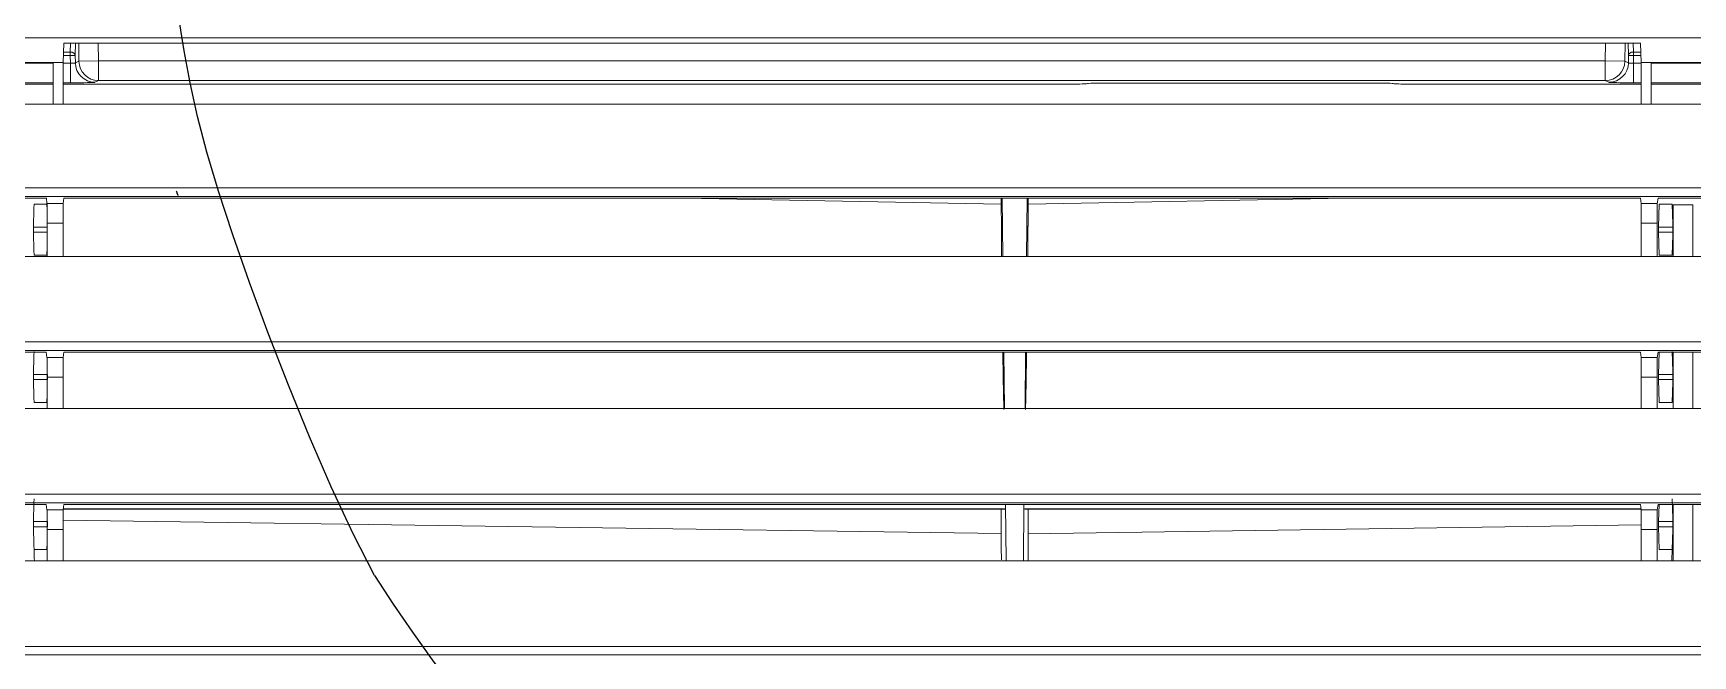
# Model space of a CAD drawing. Header units: inches. Extents: x 3778 to 56227, y -16914 to 35091.
# Drawn here: x 42390.2 to 42558.7, y -12898.5 to -12835.4 of the extents above; entities that cross this region are included whole.
import ezdxf

# ---------------------------------------------------------------- set-up
doc = ezdxf.new("R2010")
doc.units = ezdxf.units.IN
doc.header["$LTSCALE"] = 100
doc.header["$MEASUREMENT"] = 0
doc.linetypes.add('DH-HID2', pattern=[1.2, 0.8, -0.4])
doc.layers.add('2-con', color=2, linetype='Continuous')
doc.layers.add('FU-FURM', color=251, linetype='DH-HID2')
doc.layers.add('mark-B', color=2, linetype='Continuous', lineweight=20)

# ---------------------------------------------------------------- blocks, each defined once
blk = doc.blocks.new('cjscjdeh')
at = {"layer": 'FU-FURM', "color": 8}
for p, q in [((150248.5, 68006.66), (150248.01, 68009.83)), ((150249.1, 68003.42), (150248.5, 68006.66)), ((150249.87, 68000.02), (150249.1, 68003.42)), ((150250.82, 67996.39), (150249.87, 68000.02)), ((150252, 67992.44), (150250.82, 67996.39)), ((150253.45, 67988.02), (150252, 67992.44)), ((150255.15, 67983.17), (150253.45, 67988.02)), ((150257.04, 67978.03), (150255.15, 67983.17)), ((150259.09, 67972.76), (150257.04, 67978.03)), ((150261.24, 67967.51), (150259.09, 67972.76)), ((150263.44, 67962.44), (150261.24, 67967.51)), ((150265.65, 67957.7), (150263.44, 67962.44)), ((150267.82, 67953.45), (150265.65, 67957.7))]:
    blk.add_line(p, q, dxfattribs=at)
for start, end in [(201.5278, 201.6506), (213.0528, 326.805)]:
    blk.add_arc((150450.97, 68072.62), 218.51, start, end, dxfattribs=at)
blk = doc.blocks.new('무풍1WAY 대형')
at = {"layer": 'mark-B'}
for p, q in [((-463.79, -180.51), (463.77, -180.51)), ((463.77, -181.38), (-463.79, -181.38)), ((124.12, -190.07), (128.97, -190.07)), ((128.97, -193.25), (128.97, -190.07)), ((128.97, -190.07), (130.6, -190.07)), ((130.6, -193.25), (130.6, -190.07)), ((130.6, -190.07), (290.8, -190.07)), ((193.32, -190.07), (193.26, -195.78)), ((195.13, -195.78), (195.07, -190.07)), ((290.8, -193.25), (290.8, -190.07)), ((290.8, -190.07), (292.42, -190.07)), ((292.42, -190.07), (292.42, -193.25)), ((292.42, -190.07), (297.27, -190.07)), ((127.45, -191.19), (128.76, -191.19)), ((128.83, -193.52), (128.76, -191.19)), ((292.44, -191.19), (292.42, -191.95)), ((292.44, -191.19), (293.75, -191.19)), ((127.38, -193.52), (128.83, -193.52)), ((128.97, -193.25), (130.6, -193.25)), ((130.6, -193.7), (192.83, -192.81)), ((192.83, -192.81), (192.82, -195.34)), ((195.57, -192.82), (290.8, -194.17)), ((195.58, -195.34), (195.57, -192.82)), ((290.8, -193.25), (292.42, -193.25)), ((292.42, -193.52), (293.82, -193.52)), ((128.83, -194.04), (127.38, -194.04)), ((128.78, -195.78), (128.83, -194.04)), ((128.89, -195.78), (128.96, -195.23)), ((130.61, -195.23), (128.96, -195.23)), ((130.68, -195.78), (130.61, -195.23)), ((193.18, -195.34), (130.62, -195.34)), ((195.21, -195.34), (290.77, -195.34)), ((290.72, -195.78), (290.78, -195.23)), ((292.44, -195.23), (290.78, -195.23)), ((293.82, -194.04), (292.42, -194.04)), ((292.44, -195.23), (292.51, -195.78)), ((-461.06, -195.94), (461.04, -195.94)), ((461.04, -196.82), (-461.06, -196.82)), ((128.89, -195.78), (124.21, -195.78)), ((290.72, -195.78), (130.68, -195.78)), ((297.19, -195.78), (292.51, -195.78)), ((124.12, -205.51), (128.97, -205.51)), ((128.97, -208.68), (128.97, -205.51)), ((128.97, -205.51), (130.6, -205.51)), ((130.6, -208.68), (130.6, -205.51)), ((130.6, -205.51), (290.8, -205.51)), ((193.15, -205.51), (193.09, -211.22)), ((195.3, -211.22), (195.24, -205.51)), ((290.8, -208.68), (290.8, -205.51)), ((290.8, -205.51), (292.42, -205.51)), ((292.42, -205.51), (292.42, -208.68)), ((292.42, -205.51), (297.27, -205.51)), ((127.45, -206.13), (128.76, -206.13)), ((128.83, -208.46), (128.76, -206.13)), ((292.44, -206.13), (292.42, -206.89)), ((292.44, -206.13), (293.75, -206.13)), ((127.38, -208.46), (128.83, -208.46)), ((128.97, -208.68), (130.6, -208.68)), ((290.8, -208.68), (292.42, -208.68)), ((292.42, -208.46), (293.82, -208.46)), ((128.83, -208.97), (127.38, -208.97)), ((128.76, -211.22), (128.83, -208.97)), ((293.82, -208.97), (292.42, -208.97)), ((-458.33, -211.38), (458.31, -211.38)), ((458.31, -212.26), (-458.33, -212.26)), ((128.89, -211.22), (124.21, -211.22)), ((128.89, -211.22), (128.96, -210.67)), ((130.61, -210.67), (128.96, -210.67)), ((130.68, -211.22), (130.61, -210.67)), ((290.72, -211.22), (130.68, -211.22)), ((290.72, -211.22), (290.78, -210.67)), ((292.44, -210.67), (290.78, -210.67)), ((292.44, -210.67), (292.51, -211.22)), ((297.19, -211.22), (292.51, -211.22)), ((124.12, -220.94), (128.97, -220.94)), ((127.45, -221.07), (128.76, -221.07)), ((128.83, -223.4), (128.76, -221.07)), ((128.97, -224.32), (128.97, -220.94)), ((128.97, -220.94), (130.6, -220.94)), ((130.6, -224.32), (130.6, -220.94)), ((130.6, -220.94), (290.8, -220.94)), ((192.99, -220.94), (192.92, -226.83)), ((195.47, -226.83), (195.41, -220.94)), ((290.8, -224.32), (290.8, -220.94)), ((290.8, -220.94), (292.42, -220.94)), ((292.42, -220.94), (292.42, -224.32)), ((292.42, -220.94), (297.27, -220.94)), ((292.44, -221.07), (292.42, -221.82)), ((292.44, -221.07), (293.75, -221.07)), ((127.38, -223.4), (128.83, -223.4)), ((128.83, -223.91), (127.38, -223.91)), ((128.76, -226.24), (128.83, -223.91)), ((292.42, -223.4), (293.82, -223.4)), ((293.82, -223.91), (292.42, -223.91)), ((128.97, -224.32), (130.6, -224.32)), ((290.8, -224.32), (292.42, -224.32)), ((292.43, -225.63), (292.44, -226.24)), ((-455.56, -227), (455.55, -227)), ((128.89, -226.84), (124.21, -226.84)), ((125.36, -226.18), (127.35, -226.18)), ((128.76, -226.24), (127.45, -226.24)), ((128.89, -226.84), (128.96, -226.31)), ((130.61, -226.31), (128.96, -226.31)), ((130.68, -226.84), (130.61, -226.31)), ((290.72, -226.84), (130.68, -226.84)), ((160.58, -226.84), (192.83, -226.22)), ((192.83, -226.22), (192.83, -226.84)), ((195.56, -226.84), (195.56, -226.22)), ((195.56, -226.22), (227.79, -226.84)), ((290.72, -226.84), (290.78, -226.31)), ((292.44, -226.31), (290.78, -226.31)), ((293.75, -226.24), (292.44, -226.24)), ((292.44, -226.31), (292.5, -226.84)), ((297.19, -226.84), (292.5, -226.84)), ((455.55, -227.88), (-455.56, -227.88)), ((123.53, -236.38), (129.57, -236.38)), ((129.57, -240.6), (129.57, -236.38)), ((129.57, -236.38), (130.6, -236.38)), ((130.6, -240.6), (130.6, -236.38)), ((130.6, -236.38), (290.8, -236.38)), ((290.8, -240.6), (290.8, -236.38)), ((290.8, -236.38), (291.82, -236.38)), ((291.82, -236.38), (291.82, -240.6)), ((291.82, -236.38), (297.87, -236.38)), ((123.53, -238.42), (129.57, -238.42)), ((123.53, -238.55), (129.57, -238.55)), ((130.6, -238.42), (154.18, -238.42)), ((130.6, -238.55), (131.39, -238.55)), ((131.39, -238.55), (131.39, -240.54)), ((133.88, -238.59), (134.25, -238.77)), ((134.25, -238.77), (287.21, -238.77)), ((134.25, -238.77), (134.25, -240.76)), ((155.78, -238.48), (155.67, -238.44)), ((156.77, -238.49), (185.8, -238.49)), ((186.9, -238.44), (186.8, -238.48)), ((188.39, -238.42), (290.8, -238.42)), ((287.21, -238.77), (287.57, -238.59)), ((287.21, -238.77), (287.21, -240.76)), ((290.06, -238.55), (290.06, -240.54)), ((290.06, -238.55), (290.8, -238.55)), ((291.82, -238.42), (297.87, -238.42)), ((291.82, -238.55), (297.87, -238.55)), ((129.57, -240.54), (123.53, -240.54)), ((123.53, -240.6), (129.57, -240.6)), ((129.57, -240.6), (130.6, -240.6)), ((131.39, -240.54), (130.6, -240.54)), ((130.6, -240.6), (130.66, -242.57)), ((131.39, -241.31), (131.39, -240.54)), ((131.89, -240.56), (131.88, -241.32)), ((132.26, -240.74), (131.89, -240.56)), ((132.24, -242.57), (132.26, -240.74)), ((134.25, -240.76), (132.26, -240.74)), ((134.25, -240.76), (134.23, -242.57)), ((287.21, -240.76), (134.25, -240.76)), ((289.2, -240.74), (287.21, -240.76)), ((287.23, -242.57), (287.21, -240.76)), ((289.56, -240.56), (289.2, -240.74)), ((289.2, -240.74), (289.22, -242.57)), ((289.57, -241.32), (289.56, -240.56)), ((290.8, -240.54), (290.06, -240.54)), ((290.06, -240.54), (290.07, -241.31)), ((290.8, -240.6), (290.73, -242.57)), ((290.8, -240.6), (291.82, -240.6)), ((297.87, -240.54), (291.82, -240.54)), ((291.82, -240.6), (297.87, -240.6)), ((130.62, -241.31), (131.39, -241.31)), ((131.39, -241.66), (130.63, -241.66)), ((130.66, -242.57), (290.73, -242.57)), ((131.88, -241.32), (131.39, -241.31)), ((131.39, -241.66), (131.39, -241.31)), ((131.41, -242.57), (131.39, -241.66)), ((131.88, -241.32), (131.91, -242.57)), ((289.54, -242.57), (289.57, -241.32)), ((290.07, -241.31), (289.57, -241.32)), ((290.07, -241.66), (290.05, -242.57)), ((290.07, -241.31), (290.78, -241.31)), ((290.07, -241.31), (290.07, -241.66)), ((290.76, -241.66), (290.07, -241.66)), ((-569.85, -243.1), (569.83, -243.1))]:
    blk.add_line(p, q, dxfattribs=at)
for centre, major_axis, ratio, start_param, end_param in [((128.96, -193.25), (0, -1.99), 0.008727, 0.069813, 1.570796), ((130.61, -193.25), (0, -1.99), 0.008727, 4.712389, 6.213372), ((290.78, -193.25), (0, -1.99), 0.008727, 0.069813, 1.570796), ((292.44, -193.25), (0, -1.99), 0.008727, 4.712389, 6.213372), ((128.96, -208.68), (0, -1.99), 0.008727, 0.069813, 1.570796), ((130.61, -208.68), (0, -1.99), 0.008727, 4.712389, 6.213372), ((290.78, -208.68), (0, -1.99), 0.008727, 0.069813, 1.570796), ((292.44, -208.68), (0, -1.99), 0.008727, 4.712389, 6.213372), ((128.96, -224.32), (0, -1.99), 0.008727, 0.069813, 1.570796), ((130.61, -224.32), (0, -1.99), 0.008727, 4.712389, 6.213372), ((290.78, -224.32), (0, -1.99), 0.008727, 0.069813, 1.570796), ((292.44, -224.32), (0, -1.99), 0.008727, 4.712389, 6.213372), ((131.39, -238.59), (-2.49, 0), 0.017454, 3.176298, 4.712188), ((133.88, -240.58), (0.89, 1.78), 0.999246, 0.466114, 2.024798), ((134.25, -240.76), (0.89, 1.78), 0.999246, 0.466114, 2.024798), ((154.18, -238.44), (-1.49, 0), 0.017455, 3.193953, 4.712389), ((156.77, -238.48), (-0.996, 0), 0.017455, 0.05236, 1.570793), ((185.8, -238.48), (-0.996, 0), 0.017455, 1.5708, 3.089233), ((188.39, -238.44), (-1.49, 0), 0.017455, 4.712389, 6.230825), ((287.21, -240.76), (-0.89, 1.78), 0.999246, 4.258388, 5.817071), ((290.06, -238.59), (2.49, 0), 0.017454, 1.570997, 3.106887), ((287.57, -240.58), (-0.89, 1.78), 0.999246, 4.258388, 5.817071), ((131.39, -240.58), (-0.498, -0.023), 0.086991, 3.171454, 4.707343), ((290.06, -240.58), (0.498, -0.023), 0.086991, 1.575842, 3.111732), ((131.39, -241.31), (0.498, 0.012), 0.70701, 4.695839, 6.233817), ((290.07, -241.31), (-0.498, 0.012), 0.70701, 0.049369, 1.587346)]:
    blk.add_ellipse(centre, major_axis=major_axis, ratio=ratio, start_param=start_param, end_param=end_param, dxfattribs=at)
for points, degree in [([(125.36, -190.07), (125.36, -195.78)], 1), ([(127.35, -195.78), (127.35, -190.07)], 1), ([(127.45, -191.19), (127.49, -190.07)], 1), ([(195.57, -192.82), (195.56, -191.49), (195.55, -190.14)], 2), ([(293.72, -190.07), (293.75, -191.19)], 1), ([(127.38, -193.52), (127.45, -191.19)], 1), ([(293.75, -191.19), (293.82, -193.52)], 1), ([(127.38, -194.04), (127.38, -194), (127.38, -193.86), (127.38, -193.7), (127.38, -193.56), (127.38, -193.52)], 2), ([(293.82, -193.52), (293.82, -193.56), (293.82, -193.7), (293.82, -193.86), (293.82, -194), (293.82, -194.04)], 2), ([(127.45, -196.36), (127.38, -194.04)], 1), ([(195.21, -195.34), (195.22, -195.25), (195.24, -195.31)], 2), ([(293.82, -194.04), (293.75, -196.36)], 1), ([(125.36, -205.51), (125.36, -211.22)], 1), ([(127.35, -211.22), (127.35, -205.51)], 1), ([(127.38, -208.46), (127.45, -206.13)], 1), ([(293.75, -206.13), (293.82, -208.46)], 1), ([(127.38, -208.97), (127.38, -208.93), (127.38, -208.8), (127.38, -208.64), (127.38, -208.5), (127.38, -208.46)], 2), ([(293.82, -208.46), (293.82, -208.5), (293.82, -208.64), (293.82, -208.8), (293.82, -208.93), (293.82, -208.97)], 2), ([(127.45, -211.3), (127.38, -208.97)], 1), ([(293.82, -208.97), (293.75, -211.3)], 1), ([(125.36, -220.94), (125.36, -226.18)], 1), ([(127.35, -226.18), (127.35, -220.94)], 1), ([(127.38, -223.4), (127.45, -221.07)], 1), ([(195.56, -226.22), (195.55, -223.66), (195.53, -220.95)], 2), ([(293.75, -221.07), (293.82, -223.4)], 1), ([(127.38, -223.91), (127.38, -223.87), (127.38, -223.73), (127.38, -223.57), (127.38, -223.44), (127.38, -223.4)], 2), ([(127.45, -226.24), (127.38, -223.91)], 1), ([(293.82, -223.91), (293.75, -226.24)], 1), ([(293.82, -223.4), (293.82, -223.44), (293.82, -223.57), (293.82, -223.73), (293.82, -223.87), (293.82, -223.91)], 2)]:
    blk.add_open_spline(points, degree=degree, dxfattribs=at)
for points, degree, knots in [([(192.83, -192.81), (192.83, -192.32), (192.83, -191.56), (192.84, -190.65), (192.84, -190.26), (192.84, -190.13)], 3, [0, 0, 0, 0, 0.579039, 0.868559, 1, 1, 1, 1]), ([(128.83, -194.04), (128.83, -194.04), (128.83, -194.03), (128.83, -194.03), (128.83, -194.02), (128.83, -194.02), (128.83, -194.01), (128.83, -194.01), (128.83, -194), (128.83, -194), (128.83, -193.99), (128.83, -193.99), (128.83, -193.98), (128.83, -193.97), (128.83, -193.97), (128.83, -193.96), (128.83, -193.95), (128.83, -193.95), (128.83, -193.94), (128.83, -193.93), (128.83, -193.93), (128.83, -193.92), (128.83, -193.91), (128.83, -193.91), (128.83, -193.9), (128.83, -193.89), (128.83, -193.89), (128.83, -193.88), (128.83, -193.87), (128.83, -193.86), (128.83, -193.86), (128.83, -193.85), (128.83, -193.84), (128.83, -193.84), (128.83, -193.83), (128.83, -193.82), (128.83, -193.81), (128.83, -193.81), (128.83, -193.8), (128.83, -193.79), (128.83, -193.79), (128.83, -193.78), (128.83, -193.76), (128.83, -193.75), (128.83, -193.74), (128.83, -193.72), (128.83, -193.71), (128.83, -193.69), (128.83, -193.68), (128.83, -193.66), (128.83, -193.65), (128.83, -193.64), (128.83, -193.62), (128.83, -193.61), (128.83, -193.6), (128.83, -193.58), (128.83, -193.57), (128.83, -193.56), (128.83, -193.55), (128.83, -193.54), (128.83, -193.53), (128.83, -193.52), (128.83, -193.52)], 3, [0, 0, 0, 0, 0.013748, 0.027432, 0.041052, 0.054607, 0.068099, 0.081527, 0.09489, 0.10819, 0.121425, 0.134597, 0.147704, 0.160748, 0.173727, 0.186643, 0.199494, 0.212281, 0.225005, 0.237664, 0.250259, 0.262791, 0.275258, 0.287661, 0.3, 0.312275, 0.324487, 0.336634, 0.348717, 0.360736, 0.372691, 0.384582, 0.39641, 0.408173, 0.419872, 0.431507, 0.443078, 0.454585, 0.466029, 0.477408, 0.488723, 0.499974, 0.522542, 0.545365, 0.568445, 0.591781, 0.615372, 0.639221, 0.663325, 0.687685, 0.712302, 0.737175, 0.762304, 0.78769, 0.813331, 0.839229, 0.865384, 0.891794, 0.918461, 0.945384, 0.972564, 1, 1, 1, 1]), ([(292.37, -193.52), (292.37, -193.52), (292.37, -193.52), (292.37, -193.53), (292.37, -193.53), (292.37, -193.54), (292.37, -193.54), (292.37, -193.55), (292.37, -193.55), (292.37, -193.56), (292.37, -193.57), (292.37, -193.57), (292.37, -193.58), (292.37, -193.58), (292.37, -193.59), (292.37, -193.6), (292.37, -193.6), (292.37, -193.61), (292.37, -193.62), (292.37, -193.62), (292.37, -193.63), (292.37, -193.64), (292.37, -193.64), (292.37, -193.65), (292.37, -193.66), (292.37, -193.66), (292.37, -193.67), (292.37, -193.68), (292.37, -193.69), (292.37, -193.69), (292.37, -193.7), (292.37, -193.71), (292.37, -193.71), (292.37, -193.72), (292.37, -193.73), (292.37, -193.74), (292.37, -193.74), (292.37, -193.75), (292.37, -193.76), (292.37, -193.76), (292.37, -193.77), (292.37, -193.78), (292.37, -193.79), (292.37, -193.81), (292.37, -193.82), (292.37, -193.84), (292.37, -193.85), (292.37, -193.86), (292.37, -193.88), (292.37, -193.89), (292.37, -193.91), (292.37, -193.92), (292.37, -193.93), (292.37, -193.95), (292.37, -193.96), (292.37, -193.97), (292.37, -193.99), (292.37, -194), (292.37, -194.01), (292.37, -194.02), (292.37, -194.03), (292.37, -194.03), (292.37, -194.04)], 3, [0, 0, 0, 0, 0.013748, 0.027432, 0.041052, 0.054607, 0.068099, 0.081527, 0.09489, 0.10819, 0.121425, 0.134597, 0.147704, 0.160748, 0.173727, 0.186643, 0.199494, 0.212281, 0.225005, 0.237664, 0.250259, 0.262791, 0.275258, 0.287661, 0.3, 0.312275, 0.324487, 0.336634, 0.348717, 0.360736, 0.372691, 0.384582, 0.39641, 0.408173, 0.419872, 0.431507, 0.443078, 0.454585, 0.466029, 0.477408, 0.488723, 0.499974, 0.522542, 0.545365, 0.568445, 0.591781, 0.615372, 0.639221, 0.663325, 0.687685, 0.712302, 0.737175, 0.762304, 0.78769, 0.813331, 0.839229, 0.865384, 0.891794, 0.918461, 0.945384, 0.972564, 1, 1, 1, 1]), ([(193.16, -195.31), (184.65, -195.31), (168.4, -195.31), (147.55, -195.31), (135.22, -195.31), (130.62, -195.31)], 3, [0, 0, 0, 0, 0.408237, 0.779458, 1, 1, 1, 1]), ([(193.18, -195.34), (193.18, -195.34), (193.18, -195.33), (193.18, -195.33), (193.18, -195.33), (193.18, -195.32), (193.18, -195.32), (193.18, -195.32), (193.18, -195.31), (193.18, -195.31), (193.18, -195.31), (193.18, -195.31), (193.17, -195.3), (193.17, -195.3), (193.17, -195.3), (193.17, -195.3), (193.17, -195.29), (193.17, -195.29), (193.17, -195.29), (193.17, -195.29), (193.17, -195.29), (193.17, -195.29), (193.17, -195.29), (193.17, -195.29), (193.17, -195.29), (193.17, -195.29), (193.16, -195.29), (193.16, -195.29), (193.16, -195.29), (193.16, -195.29), (193.16, -195.29), (193.16, -195.29), (193.16, -195.3), (193.16, -195.3), (193.16, -195.3), (193.16, -195.31), (193.16, -195.31), (193.16, -195.31), (193.16, -195.31)], 3, [0, 0, 0, 0, 0.020154, 0.040776, 0.061867, 0.083427, 0.105459, 0.127963, 0.150942, 0.174396, 0.198328, 0.222739, 0.247631, 0.273007, 0.298868, 0.325217, 0.352057, 0.379389, 0.407217, 0.435543, 0.464371, 0.493704, 0.523544, 0.553896, 0.584763, 0.616149, 0.648058, 0.680493, 0.71346, 0.746915, 0.780826, 0.815193, 0.850019, 0.885305, 0.921054, 0.957269, 0.993951, 1, 1, 1, 1]), ([(290.78, -195.31), (290.64, -195.31), (281.46, -195.31), (261.59, -195.31), (229.88, -195.31), (207.21, -195.31), (195.24, -195.31)], 3, [0, 0, 0, 0, 0.004293, 0.2884, 0.623969, 1, 1, 1, 1]), ([(192.99, -211.17), (192.99, -211.16), (192.99, -211.12), (192.99, -211.03), (192.99, -210.91), (192.99, -210.8), (193, -210.68), (193, -210.56), (193, -210.45), (193, -210.33), (193, -210.21), (193.01, -210.09), (193.01, -209.97), (193.01, -209.85), (193.01, -209.73), (193.01, -209.61), (193.02, -209.49), (193.02, -209.37), (193.02, -209.25), (193.02, -209.13), (193.02, -209.01), (193.03, -208.89), (193.03, -208.76), (193.03, -208.64), (193.03, -208.52), (193.04, -208.4), (193.04, -208.27), (193.04, -208.15), (193.04, -208.02), (193.05, -207.9), (193.05, -207.78), (193.05, -207.65), (193.05, -207.53), (193.05, -207.4), (193.06, -207.28), (193.06, -207.15), (193.06, -207.03), (193.06, -206.9), (193.07, -206.78), (193.07, -206.65), (193.07, -206.52), (193.07, -206.4), (193.08, -206.27), (193.08, -206.15), (193.08, -206.02), (193.09, -205.89), (193.09, -205.77), (193.09, -205.64), (193.09, -205.52), (193.09, -205.45), (193.1, -205.42)], 3, [0, 0, 0, 0, 0.004667, 0.02404, 0.043496, 0.063035, 0.082657, 0.102363, 0.122152, 0.142025, 0.161983, 0.182025, 0.202151, 0.222363, 0.242661, 0.263045, 0.283514, 0.304071, 0.324715, 0.345446, 0.366265, 0.387173, 0.408169, 0.429255, 0.45043, 0.471697, 0.493054, 0.514502, 0.536037, 0.557644, 0.579325, 0.60108, 0.622908, 0.644811, 0.666788, 0.68884, 0.710968, 0.733171, 0.755451, 0.777807, 0.80024, 0.822751, 0.84534, 0.868008, 0.890756, 0.913583, 0.93649, 0.959479, 0.982549, 1, 1, 1, 1]), ([(195.41, -211.17), (195.38, -209.7), (195.36, -208.26), (195.33, -206.8), (195.3, -205.42)], 2, [0, 0, 0, 0.498715, 0.498715, 1, 1, 1]), ([(128.83, -208.97), (128.83, -208.97), (128.83, -208.97), (128.83, -208.97), (128.83, -208.96), (128.83, -208.96), (128.83, -208.95), (128.83, -208.95), (128.83, -208.94), (128.83, -208.93), (128.83, -208.93), (128.83, -208.92), (128.83, -208.92), (128.83, -208.91), (128.83, -208.9), (128.83, -208.9), (128.83, -208.89), (128.83, -208.89), (128.83, -208.88), (128.83, -208.87), (128.83, -208.87), (128.83, -208.86), (128.83, -208.85), (128.83, -208.84), (128.83, -208.84), (128.83, -208.83), (128.83, -208.82), (128.83, -208.82), (128.83, -208.81), (128.83, -208.8), (128.83, -208.79), (128.83, -208.79), (128.83, -208.78), (128.83, -208.77), (128.83, -208.77), (128.83, -208.76), (128.83, -208.75), (128.83, -208.74), (128.83, -208.74), (128.83, -208.73), (128.83, -208.72), (128.83, -208.71), (128.83, -208.7), (128.83, -208.69), (128.83, -208.67), (128.83, -208.66), (128.83, -208.64), (128.83, -208.63), (128.83, -208.62), (128.83, -208.6), (128.83, -208.59), (128.83, -208.57), (128.83, -208.56), (128.83, -208.55), (128.83, -208.53), (128.83, -208.52), (128.83, -208.51), (128.83, -208.5), (128.83, -208.49), (128.83, -208.48), (128.83, -208.47), (128.83, -208.46), (128.83, -208.46)], 3, [0, 0, 0, 0, 0.013748, 0.027432, 0.041052, 0.054607, 0.068099, 0.081527, 0.09489, 0.10819, 0.121425, 0.134597, 0.147704, 0.160748, 0.173727, 0.186643, 0.199494, 0.212281, 0.225005, 0.237664, 0.250259, 0.262791, 0.275258, 0.287661, 0.3, 0.312275, 0.324487, 0.336634, 0.348717, 0.360736, 0.372691, 0.384582, 0.39641, 0.408173, 0.419872, 0.431507, 0.443078, 0.454585, 0.466029, 0.477408, 0.488723, 0.499974, 0.522542, 0.545365, 0.568445, 0.591781, 0.615372, 0.639221, 0.663325, 0.687685, 0.712302, 0.737175, 0.762304, 0.78769, 0.813331, 0.839229, 0.865384, 0.891794, 0.918461, 0.945384, 0.972564, 1, 1, 1, 1]), ([(292.37, -208.46), (292.37, -208.46), (292.37, -208.46), (292.37, -208.47), (292.37, -208.47), (292.37, -208.48), (292.37, -208.48), (292.37, -208.49), (292.37, -208.49), (292.37, -208.5), (292.37, -208.5), (292.37, -208.51), (292.37, -208.51), (292.37, -208.52), (292.37, -208.53), (292.37, -208.53), (292.37, -208.54), (292.37, -208.55), (292.37, -208.55), (292.37, -208.56), (292.37, -208.57), (292.37, -208.57), (292.37, -208.58), (292.37, -208.59), (292.37, -208.59), (292.37, -208.6), (292.37, -208.61), (292.37, -208.62), (292.37, -208.62), (292.37, -208.63), (292.37, -208.64), (292.37, -208.64), (292.37, -208.65), (292.37, -208.66), (292.37, -208.67), (292.37, -208.67), (292.37, -208.68), (292.37, -208.69), (292.37, -208.69), (292.37, -208.7), (292.37, -208.71), (292.37, -208.72), (292.37, -208.73), (292.37, -208.74), (292.37, -208.76), (292.37, -208.77), (292.37, -208.79), (292.37, -208.8), (292.37, -208.82), (292.37, -208.83), (292.37, -208.84), (292.37, -208.86), (292.37, -208.87), (292.37, -208.89), (292.37, -208.9), (292.37, -208.91), (292.37, -208.92), (292.37, -208.93), (292.37, -208.95), (292.37, -208.96), (292.37, -208.97), (292.37, -208.97), (292.37, -208.97)], 3, [0, 0, 0, 0, 0.013747, 0.027429, 0.041048, 0.054602, 0.068093, 0.08152, 0.094883, 0.108181, 0.121416, 0.134587, 0.147694, 0.160737, 0.173716, 0.186631, 0.199482, 0.212269, 0.224992, 0.237651, 0.250246, 0.262777, 0.275245, 0.287648, 0.299987, 0.312263, 0.324474, 0.336622, 0.348705, 0.360725, 0.372681, 0.384572, 0.3964, 0.408164, 0.419864, 0.4315, 0.443072, 0.454581, 0.466025, 0.477405, 0.488722, 0.499974, 0.52253, 0.545343, 0.568414, 0.591742, 0.615327, 0.63917, 0.66327, 0.687627, 0.712242, 0.737115, 0.762244, 0.787632, 0.813276, 0.839179, 0.865338, 0.891756, 0.91843, 0.945363, 0.972553, 1, 1, 1, 1]), ([(192.83, -226.22), (192.83, -226.19), (192.83, -226.14), (192.83, -226.07), (192.83, -226), (192.83, -225.92), (192.84, -225.85), (192.84, -225.78), (192.84, -225.7), (192.84, -225.63), (192.84, -225.55), (192.84, -225.48), (192.84, -225.4), (192.84, -225.33), (192.84, -225.25), (192.84, -225.18), (192.84, -225.1), (192.84, -225.03), (192.84, -224.95), (192.84, -224.87), (192.84, -224.8), (192.84, -224.72), (192.84, -224.64), (192.84, -224.57), (192.84, -224.49), (192.84, -224.41), (192.84, -224.34), (192.84, -224.26), (192.84, -224.18), (192.84, -224.1), (192.84, -224.03), (192.85, -223.95), (192.85, -223.87), (192.85, -223.79), (192.85, -223.71), (192.85, -223.63), (192.85, -223.55), (192.85, -223.48), (192.85, -223.4), (192.85, -223.32), (192.85, -223.24), (192.85, -223.16), (192.85, -223.08), (192.85, -223), (192.85, -222.92), (192.85, -222.84), (192.85, -222.76), (192.85, -222.68), (192.85, -222.6), (192.85, -222.52), (192.86, -222.44), (192.86, -222.36), (192.86, -222.28), (192.86, -222.19), (192.86, -222.11), (192.86, -222.03), (192.86, -221.95), (192.86, -221.87), (192.86, -221.79), (192.86, -221.71), (192.86, -221.62), (192.86, -221.54), (192.86, -221.46), (192.86, -221.38), (192.86, -221.3), (192.87, -221.21), (192.87, -221.13), (192.87, -221.05), (192.87, -220.99), (192.87, -220.96), (192.87, -220.95)], 3, [0, 0, 0, 0, 0.014431, 0.028875, 0.043331, 0.057801, 0.072285, 0.086782, 0.101293, 0.115817, 0.130356, 0.144909, 0.159476, 0.174058, 0.188654, 0.203265, 0.217892, 0.232533, 0.24719, 0.261862, 0.27655, 0.291253, 0.305973, 0.320709, 0.335461, 0.350229, 0.365014, 0.379816, 0.394635, 0.40947, 0.424323, 0.439194, 0.454081, 0.468987, 0.48391, 0.498852, 0.513811, 0.528783, 0.543763, 0.558751, 0.573748, 0.588754, 0.603768, 0.618791, 0.633824, 0.648865, 0.663917, 0.678978, 0.694049, 0.70913, 0.724222, 0.739324, 0.754436, 0.76956, 0.784694, 0.799839, 0.814996, 0.830165, 0.845345, 0.860537, 0.875741, 0.890957, 0.906185, 0.921427, 0.936681, 0.951947, 0.967227, 0.982521, 0.997828, 1, 1, 1, 1]), ([(128.83, -223.91), (128.83, -223.91), (128.83, -223.91), (128.83, -223.9), (128.83, -223.9), (128.83, -223.89), (128.83, -223.89), (128.83, -223.88), (128.83, -223.88), (128.83, -223.87), (128.83, -223.87), (128.83, -223.86), (128.83, -223.85), (128.83, -223.85), (128.83, -223.84), (128.83, -223.84), (128.83, -223.83), (128.83, -223.82), (128.83, -223.82), (128.83, -223.81), (128.83, -223.8), (128.83, -223.8), (128.83, -223.79), (128.83, -223.78), (128.83, -223.78), (128.83, -223.77), (128.83, -223.76), (128.83, -223.75), (128.83, -223.75), (128.83, -223.74), (128.83, -223.73), (128.83, -223.73), (128.83, -223.72), (128.83, -223.71), (128.83, -223.7), (128.83, -223.7), (128.83, -223.69), (128.83, -223.68), (128.83, -223.68), (128.83, -223.67), (128.83, -223.66), (128.83, -223.65), (128.83, -223.64), (128.83, -223.63), (128.83, -223.61), (128.83, -223.6), (128.83, -223.58), (128.83, -223.57), (128.83, -223.55), (128.83, -223.54), (128.83, -223.53), (128.83, -223.51), (128.83, -223.5), (128.83, -223.48), (128.83, -223.47), (128.83, -223.46), (128.83, -223.45), (128.83, -223.44), (128.83, -223.42), (128.83, -223.41), (128.83, -223.4), (128.83, -223.4), (128.83, -223.4)], 3, [0, 0, 0, 0, 0.013748, 0.027432, 0.041052, 0.054607, 0.068099, 0.081527, 0.09489, 0.10819, 0.121425, 0.134597, 0.147704, 0.160748, 0.173727, 0.186643, 0.199494, 0.212281, 0.225005, 0.237664, 0.250259, 0.262791, 0.275258, 0.287661, 0.3, 0.312275, 0.324487, 0.336634, 0.348717, 0.360736, 0.372691, 0.384582, 0.39641, 0.408173, 0.419872, 0.431507, 0.443078, 0.454585, 0.466029, 0.477408, 0.488723, 0.499974, 0.522542, 0.545365, 0.568445, 0.591781, 0.615372, 0.639221, 0.663325, 0.687685, 0.712302, 0.737175, 0.762304, 0.78769, 0.813331, 0.839229, 0.865384, 0.891794, 0.918461, 0.945384, 0.972564, 1, 1, 1, 1])]:
    blk.add_open_spline(points, degree=degree, knots=knots, dxfattribs=at)
blk = doc.blocks.new('dpdjzjs')
at = {"layer": 'mark-B', "rotation": 180}
blk.add_blockref('무풍1WAY 대형', (178654.91, 88751.49), dxfattribs=at)

msp = doc.modelspace()

# ---------------------------------------------------------------- block references
msp.add_blockref('cjscjdeh', (-107842.97, -80843.84))
at = {"layer": '2-con'}
msp.add_blockref('dpdjzjs', (-135970.86, -101830.44), dxfattribs=at)

doc.saveas('drawing.dxf')
